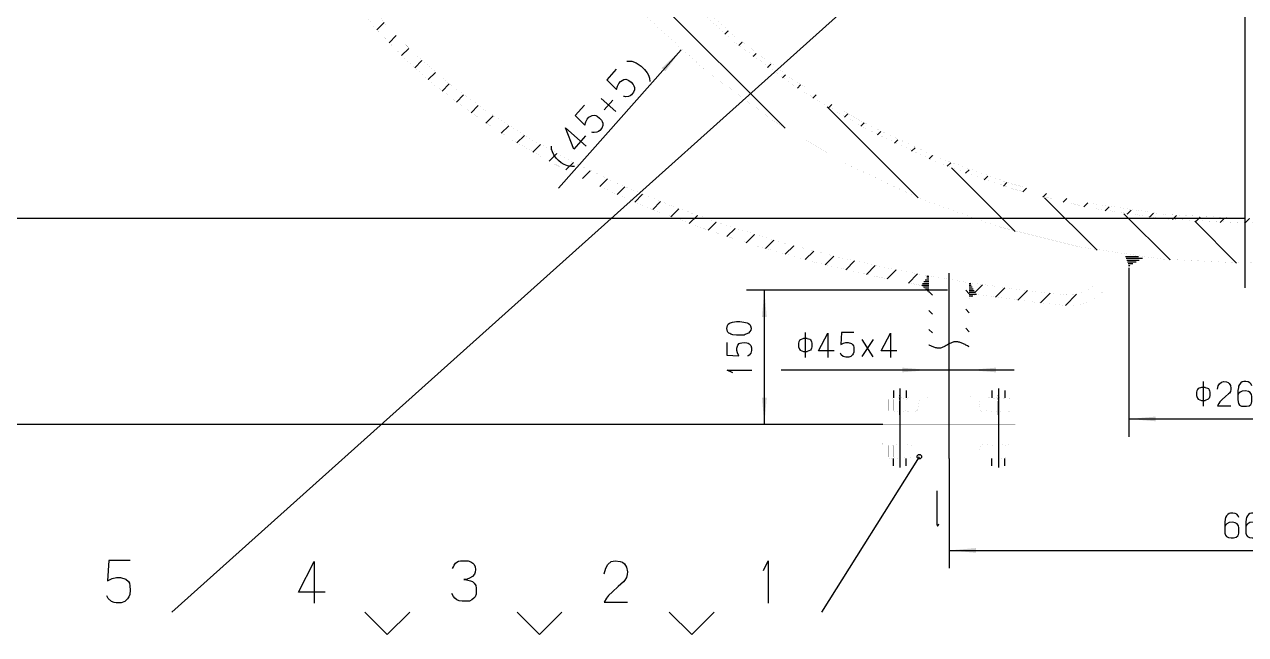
# Model space of a CAD drawing. Extents: x 0 to 8410, y 0 to 11890.
# Drawn here: x 1787 to 3151, y 3554 to 4236 of the extents above; entities that cross this region are included whole.
import ezdxf

# ---------------------------------------------------------------- set-up
doc = ezdxf.new("R2010")
doc.units = 0
doc.header["$MEASUREMENT"] = 0
doc.linetypes.add('中心线', pattern=[20.6, 15, -1.8, 2, -1.8])
for name, color, linetype in [('6', 7, 'Continuous'), ('7', 7, 'Continuous'), ('8', 7, 'Continuous'), ('9', 7, 'Continuous')]:
    doc.layers.add(name, color=color, linetype=linetype)

# ---------------------------------------------------------------- blocks, each defined once
blk = doc.blocks.new('BLKENT15')
at = {"layer": '6', "color": 1, "linetype": 'Continuous'}
blk.add_line((2520.23, 4207.91), (2383.28, 4053.14), dxfattribs=at)
at = {"layer": '6', "color": 2, "linetype": 'Continuous'}
for p, q in [((2459.38, 4194.91), (2464.99, 4194.97)), ((2464.99, 4194.97), (2469.71, 4193.31)), ((2469.71, 4193.31), (2473.17, 4190.94)), ((2473.17, 4190.94), (2475.35, 4189.3)), ((2475.35, 4189.3), (2479.18, 4185.9)), ((2447.66, 4186.01), (2437.12, 4174.11)), ((2437.12, 4174.11), (2447.95, 4163.41)), ((2452.41, 4172.31), (2456, 4174.44)), ((2456, 4174.44), (2458.45, 4174.79)), ((2458.45, 4174.79), (2460.01, 4174.38)), ((2460.01, 4174.38), (2461.73, 4173.42)), ((2479.18, 4185.9), (2482.1, 4182.2)), ((2482.1, 4182.2), (2483.64, 4179.59)), ((2483.64, 4179.59), (2484.6, 4176.09)), ((2484.6, 4176.09), (2484.97, 4172.4)), ((2447.95, 4163.41), (2448.92, 4167.16)), ((2448.92, 4167.16), (2450.4, 4170.04)), ((2450.4, 4170.04), (2452.41, 4172.31)), ((2461.73, 4173.42), (2464.26, 4171.46)), ((2464.26, 4171.46), (2466.45, 4169.1)), ((2466.45, 4169.1), (2467.35, 4167.47)), ((2467.86, 4162.97), (2466.97, 4160.27)), ((2467.35, 4167.47), (2467.93, 4165.7)), ((2467.93, 4165.7), (2467.86, 4162.97)), ((2430.74, 4153.37), (2447.15, 4138.84)), ((2434.29, 4140.73), (2443.79, 4151.46)), ((2456.94, 4155.46), (2455.8, 4155.62)), ((2458.12, 4155.1), (2456.94, 4155.46)), ((2461.35, 4155.61), (2458.12, 4155.1)), ((2463.19, 4156.49), (2461.35, 4155.61)), ((2464.47, 4157.45), (2463.19, 4156.49)), ((2466.97, 4160.27), (2464.47, 4157.45)), ((2412.31, 4146.07), (2401.78, 4134.17)), ((2401.78, 4134.17), (2412.61, 4123.47)), ((2417.07, 4132.37), (2420.66, 4134.5)), ((2420.66, 4134.5), (2423.1, 4134.85)), ((2423.1, 4134.85), (2424.67, 4134.44)), ((2424.67, 4134.44), (2426.38, 4133.48)), ((2426.38, 4133.48), (2428.92, 4131.52)), ((2400.13, 4096.81), (2390.87, 4120.64)), ((2390.87, 4120.64), (2414.12, 4100.07)), ((2412.61, 4123.47), (2413.58, 4127.22)), ((2413.58, 4127.22), (2415.06, 4130.1)), ((2415.06, 4130.1), (2417.07, 4132.37)), ((2428.92, 4131.52), (2431.11, 4129.16)), ((2431.62, 4120.33), (2429.13, 4117.51)), ((2431.11, 4129.16), (2432.01, 4127.52)), ((2432.52, 4123.03), (2431.62, 4120.33)), ((2432.01, 4127.52), (2432.58, 4125.76)), ((2432.58, 4125.76), (2432.52, 4123.03)), ((2413.23, 4111.61), (2400.13, 4096.81)), ((2421.6, 4115.51), (2420.46, 4115.68)), ((2422.78, 4115.16), (2421.6, 4115.51)), ((2426, 4115.66), (2422.78, 4115.16)), ((2427.85, 4116.54), (2426, 4115.66)), ((2429.13, 4117.51), (2427.85, 4116.54)), ((2375.42, 4096.89), (2375.26, 4100.1)), ((2376.28, 4093.76), (2375.42, 4096.89)), ((2377.94, 4090.33), (2376.28, 4093.76)), ((2380.36, 4086.79), (2377.94, 4090.33)), ((2383.15, 4083.9), (2380.36, 4086.79)), ((2386.24, 4081.59), (2383.15, 4083.9)), ((2389.6, 4079.6), (2386.24, 4081.59)), ((2393.32, 4078.25), (2389.6, 4079.6)), ((2397.91, 4077.4), (2393.32, 4078.25)), ((2400.79, 4077.51), (2397.91, 4077.4))]:
    blk.add_line(p, q, dxfattribs=at)
at = {"layer": '6', "color": 1, "linetype": 'Continuous'}
blk.add_solid([(2520.23, 4207.91), (2502.39, 4183.8), (2498.47, 4187.26)], dxfattribs=at)
blk = doc.blocks.new('BLKENT106')
at = {"layer": '6', "color": 1, "linetype": 'Continuous'}
for p, q in [((3020.12, 3964.18), (3020.12, 3775.21)), ((3279.53, 3962.25), (3279.53, 3775.21)), ((3020.12, 3795.21), (3279.53, 3795.21))]:
    blk.add_line(p, q, dxfattribs=at)
at = {"layer": '6', "color": 2, "linetype": 'Continuous'}
for p, q in [((3103.29, 3836.93), (3103.29, 3809.35)), ((3120.04, 3832.17), (3121.5, 3834.55)), ((3121.5, 3834.55), (3123.61, 3836.37)), ((3123.61, 3836.37), (3126.26, 3836.93)), ((3126.26, 3836.93), (3129.37, 3836.51)), ((3129.37, 3836.51), (3131.02, 3835.95)), ((3131.02, 3835.95), (3132.21, 3834.97)), ((3132.21, 3834.97), (3133.03, 3833.85)), ((3133.03, 3833.85), (3133.58, 3832.73)), ((3143.83, 3833.85), (3142.82, 3832.03)), ((3145.29, 3835.53), (3143.83, 3833.85)), ((3146.76, 3836.51), (3145.29, 3835.53)), ((3148.5, 3836.93), (3146.76, 3836.51)), ((3150.78, 3836.93), (3148.5, 3836.93)), ((3153.53, 3836.65), (3150.78, 3836.93)), ((3155.36, 3835.67), (3153.53, 3836.65)), ((3157.01, 3833.99), (3155.36, 3835.67)), ((3157.65, 3832.17), (3157.01, 3833.99)), ((3166.89, 3832.59), (3167.53, 3833.85)), ((3167.53, 3833.85), (3168.17, 3834.97)), ((3168.17, 3834.97), (3169.18, 3835.95)), ((3169.18, 3835.95), (3170.09, 3836.51)), ((3170.09, 3836.51), (3173.2, 3837.21)), ((3173.2, 3837.21), (3176.5, 3836.51)), ((3176.5, 3836.51), (3178.14, 3835.53)), ((3178.14, 3835.53), (3179.15, 3833.99)), ((3179.15, 3833.99), (3180.43, 3830.63)), ((3095.88, 3825.17), (3095.79, 3823.21)), ((3095.79, 3823.21), (3095.88, 3821.25)), ((3096.25, 3826.71), (3095.88, 3825.17)), ((3095.88, 3821.25), (3096.34, 3819.15)), ((3096.61, 3827.55), (3096.25, 3826.71)), ((3096.98, 3828.11), (3096.61, 3827.55)), ((3097.8, 3829.09), (3096.98, 3828.11)), ((3101.19, 3830.49), (3097.8, 3829.09)), ((3105.4, 3830.49), (3101.19, 3830.49)), ((3105.4, 3830.49), (3108.23, 3829.65)), ((3108.23, 3829.65), (3109.06, 3829.09)), ((3109.06, 3829.09), (3109.97, 3827.69)), ((3110.43, 3819.71), (3109.88, 3818.45)), ((3109.97, 3827.69), (3110.43, 3826.57)), ((3110.43, 3826.57), (3110.71, 3825.17)), ((3110.71, 3821.25), (3110.43, 3819.71)), ((3110.71, 3825.17), (3110.8, 3823.21)), ((3110.8, 3823.21), (3110.71, 3821.25)), ((3119.12, 3828.39), (3120.04, 3832.17)), ((3128.09, 3820.13), (3124.43, 3816.77)), ((3131.57, 3823.21), (3128.09, 3820.13)), ((3132.58, 3824.19), (3131.57, 3823.21)), ((3133.67, 3826.01), (3132.58, 3824.19)), ((3133.58, 3832.73), (3134.22, 3829.65)), ((3134.04, 3827.97), (3133.67, 3826.01)), ((3134.22, 3829.65), (3134.04, 3827.97)), ((3142.55, 3830.21), (3142, 3826.85)), ((3142, 3826.85), (3142, 3816.77)), ((3142.82, 3823.49), (3142.18, 3822.37)), ((3142.82, 3832.03), (3142.55, 3830.21)), ((3144.38, 3825.03), (3142.82, 3823.49)), ((3146.76, 3826.29), (3144.38, 3825.03)), ((3150.42, 3826.71), (3146.76, 3826.29)), ((3153.71, 3826.01), (3150.42, 3826.71)), ((3155.73, 3824.89), (3153.71, 3826.01)), ((3157.1, 3822.65), (3155.73, 3824.89)), ((3157.65, 3820.41), (3157.1, 3822.65)), ((3157.65, 3816.63), (3157.65, 3820.41)), ((3165.7, 3826.43), (3166.25, 3830.49)), ((3165.7, 3821.53), (3165.7, 3826.43)), ((3165.79, 3820.13), (3165.7, 3821.53)), ((3165.97, 3817.75), (3165.79, 3820.13)), ((3166.25, 3830.49), (3166.89, 3832.59)), ((3180.43, 3830.63), (3180.98, 3826.15)), ((3180.89, 3820.55), (3180.52, 3818.03)), ((3180.98, 3822.51), (3180.89, 3820.55)), ((3180.98, 3826.15), (3180.98, 3822.51)), ((3096.34, 3819.15), (3096.71, 3818.45)), ((3096.71, 3818.45), (3097.62, 3817.33)), ((3097.62, 3817.33), (3101.19, 3815.93)), ((3101.19, 3815.93), (3105.4, 3815.93)), ((3108.97, 3817.19), (3105.4, 3815.93)), ((3109.88, 3818.45), (3108.97, 3817.19)), ((3120.59, 3812.43), (3119.12, 3809.91)), ((3119.12, 3809.91), (3134.22, 3809.91)), ((3121.96, 3814.25), (3120.59, 3812.43)), ((3124.43, 3816.77), (3121.96, 3814.25)), ((3142, 3816.77), (3142.18, 3814.39)), ((3142.18, 3814.39), (3142.73, 3812.43)), ((3142.73, 3812.43), (3143.92, 3810.75)), ((3143.92, 3810.75), (3146.12, 3809.63)), ((3146.12, 3809.63), (3149.23, 3809.35)), ((3149.23, 3809.35), (3151.7, 3809.35)), ((3151.7, 3809.35), (3154.63, 3809.91)), ((3154.63, 3809.91), (3156.37, 3811.45)), ((3156.37, 3811.45), (3157.19, 3812.99)), ((3157.19, 3812.99), (3157.65, 3814.67)), ((3157.65, 3814.67), (3157.65, 3816.63)), ((3166.43, 3816.49), (3165.97, 3817.75)), ((3167.53, 3814.11), (3166.43, 3816.49)), ((3168.26, 3812.99), (3167.53, 3814.11)), ((3170.09, 3811.31), (3168.26, 3812.99)), ((3171.46, 3810.47), (3170.09, 3811.31)), ((3173.29, 3810.05), (3171.46, 3810.47)), ((3176.13, 3810.61), (3173.66, 3810.05)), ((3177.69, 3811.45), (3176.13, 3810.61)), ((3178.78, 3812.99), (3177.69, 3811.45)), ((3179.52, 3814.39), (3178.78, 3812.99)), ((3180.07, 3816.21), (3179.52, 3814.39)), ((3180.52, 3818.03), (3180.07, 3816.21))]:
    blk.add_line(p, q, dxfattribs=at)
at = {"layer": '6', "color": 1, "linetype": 'Continuous'}
for points in [[(3020.12, 3795.21), (3050.01, 3797.83), (3050.01, 3792.6)], [(3279.53, 3795.21), (3249.64, 3792.6), (3249.64, 3797.83)]]:
    blk.add_solid(points, dxfattribs=at)
blk = doc.blocks.new('BLKENT107')
at = {"layer": '6', "color": 1, "linetype": 'Continuous'}
for p, q in [((2819.43, 3751.09), (2819.43, 3628.28)), ((3480.16, 3751.09), (3480.16, 3628.28)), ((2819.43, 3648.28), (3480.16, 3648.28))]:
    blk.add_line(p, q, dxfattribs=at)
at = {"layer": '6', "color": 2, "linetype": 'Continuous'}
for p, q in [((3127.94, 3683.28), (3127.39, 3679.92)), ((3128.22, 3685.1), (3127.94, 3683.28)), ((3129.22, 3686.92), (3128.22, 3685.1)), ((3130.69, 3688.6), (3129.22, 3686.92)), ((3132.15, 3689.58), (3130.69, 3688.6)), ((3133.89, 3690), (3132.15, 3689.58)), ((3136.18, 3690), (3133.89, 3690)), ((3138.92, 3689.72), (3136.18, 3690)), ((3140.75, 3688.74), (3138.92, 3689.72)), ((3142.4, 3687.06), (3140.75, 3688.74)), ((3143.04, 3685.24), (3142.4, 3687.06)), ((3151.27, 3683.28), (3150.73, 3679.92)), ((3151.55, 3685.1), (3151.27, 3683.28)), ((3152.56, 3686.92), (3151.55, 3685.1)), ((3154.02, 3688.6), (3152.56, 3686.92)), ((3155.48, 3689.58), (3154.02, 3688.6)), ((3157.22, 3690), (3155.48, 3689.58)), ((3159.51, 3690), (3157.22, 3690)), ((3162.25, 3689.72), (3159.51, 3690)), ((3164.08, 3688.74), (3162.25, 3689.72)), ((3165.73, 3687.06), (3164.08, 3688.74)), ((3166.37, 3685.24), (3165.73, 3687.06)), ((3174.42, 3679.5), (3174.97, 3683.56)), ((3174.97, 3683.56), (3175.61, 3685.66)), ((3175.61, 3685.66), (3176.25, 3686.92)), ((3176.25, 3686.92), (3176.9, 3688.04)), ((3176.9, 3688.04), (3177.9, 3689.02)), ((3177.9, 3689.02), (3178.82, 3689.58)), ((3178.82, 3689.58), (3181.93, 3690.28)), ((3181.93, 3690.28), (3185.22, 3689.58)), ((3185.22, 3689.58), (3186.87, 3688.6)), ((3186.87, 3688.6), (3187.88, 3687.06)), ((3187.88, 3687.06), (3189.16, 3683.7)), ((3189.16, 3683.7), (3189.71, 3679.22)), ((3127.39, 3679.92), (3127.39, 3669.84)), ((3127.39, 3669.84), (3127.57, 3667.46)), ((3128.22, 3676.56), (3127.57, 3675.44)), ((3129.77, 3678.1), (3128.22, 3676.56)), ((3132.15, 3679.36), (3129.77, 3678.1)), ((3135.81, 3679.78), (3132.15, 3679.36)), ((3139.1, 3679.08), (3135.81, 3679.78)), ((3141.12, 3677.96), (3139.1, 3679.08)), ((3142.49, 3675.72), (3141.12, 3677.96)), ((3143.04, 3673.48), (3142.49, 3675.72)), ((3143.04, 3669.7), (3143.04, 3673.48)), ((3143.04, 3667.74), (3143.04, 3669.7)), ((3150.73, 3679.92), (3150.73, 3669.84)), ((3150.73, 3669.84), (3150.91, 3667.46)), ((3151.55, 3676.56), (3150.91, 3675.44)), ((3153.1, 3678.1), (3151.55, 3676.56)), ((3155.48, 3679.36), (3153.1, 3678.1)), ((3159.14, 3679.78), (3155.48, 3679.36)), ((3162.44, 3679.08), (3159.14, 3679.78)), ((3164.45, 3677.96), (3162.44, 3679.08)), ((3165.82, 3675.72), (3164.45, 3677.96)), ((3166.37, 3673.48), (3165.82, 3675.72)), ((3166.37, 3669.7), (3166.37, 3673.48)), ((3166.37, 3667.74), (3166.37, 3669.7)), ((3174.42, 3674.6), (3174.42, 3679.5)), ((3174.52, 3673.2), (3174.42, 3674.6)), ((3174.7, 3670.82), (3174.52, 3673.2)), ((3175.16, 3669.56), (3174.7, 3670.82)), ((3176.25, 3667.18), (3175.16, 3669.56)), ((3189.25, 3671.1), (3188.79, 3669.28)), ((3189.61, 3673.62), (3189.25, 3671.1)), ((3189.71, 3675.58), (3189.61, 3673.62)), ((3189.71, 3679.22), (3189.71, 3675.58)), ((3127.57, 3667.46), (3128.12, 3665.5)), ((3128.12, 3665.5), (3129.31, 3663.82)), ((3129.31, 3663.82), (3131.51, 3662.7)), ((3131.51, 3662.7), (3134.62, 3662.42)), ((3134.62, 3662.42), (3137.09, 3662.42)), ((3137.09, 3662.42), (3140.02, 3662.98)), ((3140.02, 3662.98), (3141.76, 3664.52)), ((3141.76, 3664.52), (3142.58, 3666.06)), ((3142.58, 3666.06), (3143.04, 3667.74)), ((3150.91, 3667.46), (3151.46, 3665.5)), ((3151.46, 3665.5), (3152.65, 3663.82)), ((3152.65, 3663.82), (3154.84, 3662.7)), ((3154.84, 3662.7), (3157.95, 3662.42)), ((3157.95, 3662.42), (3160.42, 3662.42)), ((3160.42, 3662.42), (3163.35, 3662.98)), ((3163.35, 3662.98), (3165.09, 3664.52)), ((3165.09, 3664.52), (3165.91, 3666.06)), ((3165.91, 3666.06), (3166.37, 3667.74)), ((3176.99, 3666.06), (3176.25, 3667.18)), ((3178.82, 3664.38), (3176.99, 3666.06)), ((3180.19, 3663.54), (3178.82, 3664.38)), ((3182.02, 3663.12), (3180.19, 3663.54)), ((3184.86, 3663.68), (3182.39, 3663.12)), ((3186.41, 3664.52), (3184.86, 3663.68)), ((3187.51, 3666.06), (3186.41, 3664.52)), ((3188.24, 3667.46), (3187.51, 3666.06)), ((3188.79, 3669.28), (3188.24, 3667.46))]:
    blk.add_line(p, q, dxfattribs=at)
at = {"layer": '6', "color": 1, "linetype": 'Continuous'}
for points in [[(2819.43, 3648.28), (2849.32, 3650.89), (2849.32, 3645.66)], [(3480.16, 3648.28), (3450.28, 3645.66), (3450.28, 3650.89)]]:
    blk.add_solid(points, dxfattribs=at)
blk = doc.blocks.new('BLKENT109')
at = {"layer": '6', "color": 2, "linetype": 'Continuous'}
for p, q in [((2658.74, 3891.64), (2658.74, 3864.06)), ((2673.65, 3871.2), (2683.9, 3891.08)), ((2683.9, 3891.08), (2683.9, 3863.92)), ((2699.09, 3891.78), (2698.36, 3878.48)), ((2713, 3891.78), (2699.09, 3891.78)), ((2743.65, 3871.2), (2753.9, 3891.08)), ((2753.9, 3891.08), (2753.9, 3863.92)), ((2651.33, 3879.88), (2651.23, 3877.92)), ((2651.23, 3877.92), (2651.33, 3875.96)), ((2651.69, 3881.42), (2651.33, 3879.88)), ((2651.33, 3875.96), (2651.78, 3873.86)), ((2652.06, 3882.26), (2651.69, 3881.42)), ((2652.42, 3882.82), (2652.06, 3882.26)), ((2653.25, 3883.8), (2652.42, 3882.82)), ((2656.63, 3885.2), (2653.25, 3883.8)), ((2660.84, 3885.2), (2656.63, 3885.2)), ((2660.84, 3885.2), (2663.68, 3884.36)), ((2663.68, 3884.36), (2664.5, 3883.8)), ((2664.5, 3883.8), (2665.42, 3882.4)), ((2665.87, 3874.42), (2665.33, 3873.16)), ((2665.42, 3882.4), (2665.87, 3881.28)), ((2665.87, 3881.28), (2666.15, 3879.88)), ((2666.15, 3875.96), (2665.87, 3874.42)), ((2666.15, 3879.88), (2666.24, 3877.92)), ((2666.24, 3877.92), (2666.15, 3875.96)), ((2698.36, 3878.48), (2701.38, 3880.02)), ((2701.38, 3880.02), (2704.12, 3880.72)), ((2704.12, 3880.72), (2706.78, 3880.72)), ((2706.78, 3880.72), (2710.25, 3879.6)), ((2710.25, 3879.6), (2711.9, 3878.2)), ((2711.9, 3878.2), (2712.54, 3876.94)), ((2712.54, 3876.94), (2712.91, 3875.26)), ((2712.91, 3875.26), (2713.09, 3872.46)), ((2734.59, 3864.62), (2722.24, 3884.08)), ((2722.24, 3865.04), (2734.87, 3883.94)), ((2651.78, 3873.86), (2652.15, 3873.16)), ((2652.15, 3873.16), (2653.06, 3872.04)), ((2653.06, 3872.04), (2656.63, 3870.64)), ((2656.63, 3870.64), (2660.84, 3870.64)), ((2664.41, 3871.9), (2660.84, 3870.64)), ((2665.33, 3873.16), (2664.41, 3871.9)), ((2690.95, 3871.2), (2673.65, 3871.2)), ((2698.36, 3867.98), (2697.81, 3868.82)), ((2698.82, 3867), (2698.36, 3867.98)), ((2701.01, 3865.18), (2698.82, 3867)), ((2702.66, 3864.48), (2701.01, 3865.18)), ((2704.03, 3864.2), (2702.66, 3864.48)), ((2707.33, 3864.2), (2704.03, 3864.2)), ((2709.61, 3865.18), (2707.33, 3864.2)), ((2711.44, 3866.72), (2709.61, 3865.18)), ((2712.27, 3868.12), (2711.44, 3866.72)), ((2712.82, 3869.66), (2712.27, 3868.12)), ((2713.09, 3872.46), (2712.82, 3869.66)), ((2760.95, 3871.2), (2743.65, 3871.2))]:
    blk.add_line(p, q, dxfattribs=at)
at = {"layer": '6', "color": 1, "linetype": 'Continuous'}
blk.add_line((2631.93, 3849.92), (2891.93, 3849.92), dxfattribs=at)
for points in [[(2796.93, 3849.92), (2767.05, 3847.31), (2767.05, 3852.54)], [(2841.93, 3849.92), (2871.82, 3852.54), (2871.82, 3847.31)]]:
    blk.add_solid(points, dxfattribs=at)
blk = doc.blocks.new('BLKENT111')
at = {"layer": '6', "color": 1, "linetype": 'Continuous'}
for p, q in [((2817.68, 3939.13), (2593.05, 3939.13)), ((2613.05, 3788.99), (2613.05, 3939.13)), ((2745.43, 3788.99), (2593.05, 3788.99))]:
    blk.add_line(p, q, dxfattribs=at)
at = {"layer": '6', "color": 2, "linetype": 'Continuous'}
for p, q in [((2572.73, 3901.13), (2574.27, 3902.14)), ((2574.27, 3902.14), (2577.63, 3903.42)), ((2577.63, 3903.42), (2582.11, 3903.97)), ((2582.11, 3903.97), (2585.75, 3903.97)), ((2585.75, 3903.97), (2587.71, 3903.88)), ((2587.71, 3903.88), (2590.23, 3903.51)), ((2590.23, 3903.51), (2592.05, 3903.05)), ((2592.05, 3903.05), (2593.87, 3902.5)), ((2593.87, 3902.5), (2595.27, 3901.77)), ((2595.27, 3901.77), (2596.81, 3900.67)), ((2571.05, 3896.19), (2571.75, 3899.48)), ((2571.75, 3893.08), (2571.05, 3896.19)), ((2571.75, 3899.48), (2572.73, 3901.13)), ((2572.31, 3892.16), (2571.75, 3893.08)), ((2573.29, 3891.16), (2572.31, 3892.16)), ((2574.41, 3890.52), (2573.29, 3891.16)), ((2575.67, 3889.88), (2574.41, 3890.52)), ((2577.77, 3889.24), (2575.67, 3889.88)), ((2581.83, 3888.69), (2577.77, 3889.24)), ((2586.73, 3888.69), (2581.83, 3888.69)), ((2588.13, 3888.78), (2586.73, 3888.69)), ((2590.51, 3888.96), (2588.13, 3888.78)), ((2591.77, 3889.42), (2590.51, 3888.96)), ((2594.15, 3890.52), (2591.77, 3889.42)), ((2595.27, 3891.25), (2594.15, 3890.52)), ((2596.95, 3893.08), (2595.27, 3891.25)), ((2596.81, 3900.67), (2597.65, 3899.12)), ((2597.79, 3894.45), (2596.95, 3893.08)), ((2597.65, 3899.12), (2598.21, 3896.65)), ((2598.21, 3896.28), (2597.79, 3894.45)), ((2571.19, 3880.54), (2571.19, 3866.63)), ((2582.25, 3874.32), (2583.37, 3877.8)), ((2582.25, 3871.67), (2582.25, 3874.32)), ((2583.37, 3877.8), (2584.77, 3879.44)), ((2584.77, 3879.44), (2586.03, 3880.08)), ((2586.03, 3880.08), (2587.71, 3880.45)), ((2587.71, 3880.45), (2590.51, 3880.63)), ((2590.51, 3880.63), (2593.31, 3880.36)), ((2593.31, 3880.36), (2594.85, 3879.81)), ((2594.85, 3879.81), (2596.25, 3878.99)), ((2596.25, 3878.99), (2597.79, 3877.16)), ((2597.79, 3877.16), (2598.77, 3874.87)), ((2598.77, 3874.87), (2598.77, 3871.58)), ((2571.19, 3866.63), (2584.49, 3865.9)), ((2582.95, 3868.92), (2582.25, 3871.67)), ((2584.49, 3865.9), (2582.95, 3868.92)), ((2594.99, 3865.9), (2594.15, 3865.35)), ((2595.97, 3866.36), (2594.99, 3865.9)), ((2597.79, 3868.56), (2595.97, 3866.36)), ((2598.49, 3870.2), (2597.79, 3868.56)), ((2598.77, 3871.58), (2598.49, 3870.2)), ((2577.77, 3846.69), (2571.47, 3849.8)), ((2571.47, 3849.8), (2598.91, 3849.8))]:
    blk.add_line(p, q, dxfattribs=at)
at = {"layer": '6', "color": 1, "linetype": 'Continuous'}
for points in [[(2613.05, 3939.13), (2615.67, 3909.24), (2610.44, 3909.24)], [(2613.05, 3788.99), (2610.44, 3818.88), (2615.67, 3818.88)]]:
    blk.add_solid(points, dxfattribs=at)
blk = doc.blocks.new('BLKENT294')
at = {"layer": '6', "color": 1, "linetype": 'Continuous'}
blk.add_line((2745.43, 3788.99), (1267.69, 3788.99), dxfattribs=at)
blk = doc.blocks.new('BLKENT302')
at = {"layer": '6', "color": 1, "linetype": 'Continuous'}
blk.add_line((2897.52, 4019.35), (1430.94, 4019.35), dxfattribs=at)
blk = doc.blocks.new('BLKENT336')
at = {"layer": '7', "color": 1, "linetype": 'Continuous'}
for p, q in [((2636.35, 4120.06), (2350.5, 4405.9)), ((2784.89, 4042.23), (2683.23, 4143.89)), ((2893.16, 4004.67), (2822.04, 4075.79)), ((2984.74, 3983.8), (2926.11, 4042.43)), ((3066.22, 3973.04), (3014.77, 4024.48)), ((3140.57, 3969.4), (3093.88, 4016.08))]:
    blk.add_line(p, q, dxfattribs=at)
blk = doc.blocks.new('BLKENT390')
at = {"layer": '7', "color": 1, "linetype": 'Continuous'}
for p, q in [((3016.6, 3976.83), (3030.84, 3976.83)), ((3017.26, 3974.83), (3035.37, 3974.83)), ((3017.92, 3972.83), (3031.84, 3972.83)), ((3018.58, 3970.83), (3028.31, 3970.83)), ((3019.25, 3968.83), (3024.78, 3968.83)), ((3019.91, 3966.83), (3021.25, 3966.83))]:
    blk.add_line(p, q, dxfattribs=at)
blk = doc.blocks.new('BLKENT405')
at = {"layer": '7', "color": 1, "linetype": 'Continuous'}
for p, q in [((2568.99, 4225.31), (2572.54, 4228.86)), ((2584.55, 4212.58), (2588.11, 4216.14)), ((2600.43, 4200.18), (2603.99, 4203.74)), ((2616.62, 4188.09), (2620.2, 4191.67)), ((2633.14, 4176.32), (2636.73, 4179.92)), ((2649.99, 4164.89), (2653.6, 4168.49)), ((2667.17, 4153.78), (2670.8, 4157.41)), ((2684.69, 4143.02), (2688.33, 4146.66)), ((2702.55, 4132.59), (2706.21, 4136.26)), ((2720.76, 4122.52), (2724.45, 4126.21)), ((2739.32, 4112.8), (2743.04, 4116.51)), ((2758.25, 4103.44), (2762, 4107.19)), ((2777.55, 4094.45), (2781.33, 4098.24)), ((2797.23, 4085.85), (2801.05, 4089.67)), ((2817.3, 4077.64), (2821.16, 4081.5)), ((2837.78, 4069.84), (2841.68, 4073.74)), ((2858.68, 4062.45), (2862.63, 4066.4)), ((2880.01, 4055.5), (2884.01, 4059.49)), ((2901.79, 4049), (2905.84, 4053.05)), ((2924.04, 4042.96), (2928.15, 4047.07)), ((2946.78, 4037.42), (2950.96, 4041.59)), ((2970.04, 4032.38), (2974.28, 4036.63)), ((2993.83, 4027.89), (2998.15, 4032.22)), ((3018.19, 4023.97), (3022.6, 4028.38)), ((3043.16, 4020.66), (3047.67, 4025.16)), ((3068.77, 4017.99), (3073.39, 4022.6)), ((3095.08, 4016.01), (3099.81, 4020.74)), ((3122.13, 4014.77), (3127, 4019.64)), ((3149.99, 4014.35), (3155.01, 4019.37))]:
    blk.add_line(p, q, dxfattribs=at)
blk = doc.blocks.new('BLKENT430')
at = {"layer": '7', "color": 1, "linetype": 'Continuous'}
for p, q in [((2843.77, 3946.36), (2841.93, 3946.36)), ((2844.17, 3944.36), (2841.93, 3944.36)), ((2845.31, 3942.36), (2841.93, 3942.36)), ((2846.45, 3940.36), (2841.93, 3940.36)), ((2847.58, 3938.36), (2841.93, 3938.36)), ((2848.72, 3936.36), (2841.93, 3936.36)), ((2849.86, 3934.36), (2841.93, 3934.36)), ((2845.99, 3932.36), (2841.93, 3932.36))]:
    blk.add_line(p, q, dxfattribs=at)
blk = doc.blocks.new('BLKENT431')
at = {"layer": '7', "color": 1, "linetype": 'Continuous'}
for p, q in [((2796.93, 3944.36), (2788.96, 3944.36)), ((2796.93, 3946.35), (2789.75, 3946.35)), ((2796.93, 3942.36), (2790.96, 3942.36)), ((2796.93, 3948.36), (2791.28, 3948.36)), ((2796.93, 3950.36), (2792.81, 3950.36)), ((2796.93, 3954.35), (2794.71, 3954.35)), ((2796.93, 3952.36), (2794.71, 3952.36)), ((2796.93, 3940.36), (2792.96, 3940.36)), ((2796.93, 3938.36), (2794.96, 3938.36))]:
    blk.add_line(p, q, dxfattribs=at)
blk = doc.blocks.new('BLKENT432')
at = {"layer": '7', "color": 1, "linetype": 'Continuous'}
for p, q in [((2089.17, 4422.04), (2100.3, 4433.16)), ((2092.79, 4397.37), (2103.11, 4407.69)), ((2098.17, 4374.47), (2107.91, 4384.21)), ((2105.02, 4353.03), (2114.32, 4362.34)), ((2113.1, 4332.83), (2122.07, 4341.8)), ((2122.25, 4313.69), (2130.96, 4322.4)), ((2132.33, 4295.49), (2140.84, 4304)), ((2143.24, 4278.12), (2151.6, 4286.48)), ((2154.9, 4261.49), (2163.15, 4269.75)), ((2167.25, 4245.56), (2175.42, 4253.72)), ((2180.22, 4230.24), (2188.33, 4238.35)), ((2193.77, 4215.51), (2201.84, 4223.58)), ((2207.87, 4201.32), (2215.92, 4209.37)), ((2222.46, 4187.63), (2230.51, 4195.68)), ((2237.54, 4174.42), (2245.59, 4182.47)), ((2253.06, 4161.66), (2261.12, 4169.73)), ((2269.01, 4149.33), (2277.1, 4157.42)), ((2285.37, 4137.4), (2293.49, 4145.53)), ((2302.11, 4125.86), (2310.28, 4134.03)), ((2319.24, 4114.7), (2327.45, 4122.92)), ((2336.72, 4103.9), (2344.99, 4112.17)), ((2354.55, 4093.44), (2362.87, 4101.77)), ((2372.72, 4083.33), (2381.1, 4091.72)), ((2391.21, 4073.54), (2399.67, 4082)), ((2410.02, 4064.07), (2418.55, 4072.6)), ((2429.15, 4054.91), (2437.75, 4063.51)), ((2448.58, 4046.05), (2457.26, 4054.73)), ((2468.31, 4037.5), (2477.07, 4046.26)), ((2488.33, 4029.24), (2497.17, 4038.08)), ((2508.64, 4021.26), (2517.57, 4030.19)), ((2529.23, 4013.57), (2538.25, 4022.59)), ((2550.11, 4006.16), (2559.21, 4015.27)), ((2571.26, 3999.03), (2580.46, 4008.23)), ((2592.69, 3992.17), (2601.98, 4001.47)), ((2614.39, 3985.59), (2623.78, 3994.98)), ((2636.36, 3979.28), (2645.85, 3988.77)), ((2658.61, 3973.24), (2668.2, 3982.83)), ((2681.12, 3967.47), (2690.82, 3977.17)), ((2703.91, 3961.98), (2713.71, 3971.77)), ((2726.97, 3956.75), (2736.87, 3966.65)), ((2750.3, 3951.8), (2760.31, 3961.81)), ((2773.9, 3947.11), (2784.02, 3957.24)), ((2848.63, 3936.98), (2856.84, 3945.2)), ((2871.1, 3931.17), (2881.68, 3941.76)), ((2896.11, 3927.9), (2906.81, 3938.6)), ((2921.41, 3924.92), (2932.24, 3935.74))]:
    blk.add_line(p, q, dxfattribs=at)
blk = doc.blocks.new('BLKENT433')
at = {"layer": '7', "color": 1, "linetype": 'Continuous'}
for p, q in [((2800.93, 3933.7), (2796.93, 3937.7)), ((2841.93, 3935.13), (2837.93, 3939.13)), ((2800.93, 3912.49), (2796.93, 3916.49)), ((2841.93, 3913.91), (2837.93, 3917.91)), ((2800.93, 3891.27), (2796.93, 3895.27)), ((2841.93, 3892.7), (2837.93, 3896.7))]:
    blk.add_line(p, q, dxfattribs=at)
blk = doc.blocks.new('BLKENT700')
at = {"layer": '8', "color": 1, "linetype": 'Continuous'}
blk.add_line((2786.15, 3752.99), (2676.9, 3579.21), dxfattribs=at)
at = {"layer": '8', "color": 2, "linetype": 'Continuous'}
for p, q in [((2612.11, 3625.69), (2617.45, 3636.49)), ((2617.45, 3636.49), (2617.45, 3589.45))]:
    blk.add_line(p, q, dxfattribs=at)
at = {"layer": '8', "color": 1, "linetype": 'Continuous', "const_width": 0.03}
blk.add_lwpolyline([(2676.9, 3579.21), (2556.9, 3579.21)], dxfattribs=at)
at = {"layer": '8', "color": 1, "linetype": 'Continuous'}
blk.add_circle((2786.15, 3752.99), 2.5, dxfattribs=at)
blk = doc.blocks.new('BLKENT701')
at = {"layer": '8', "color": 2, "linetype": 'Continuous'}
for p, q in [((2434.27, 3622.09), (2435.84, 3628.57)), ((2435.84, 3628.57), (2438.35, 3632.65)), ((2438.35, 3632.65), (2441.96, 3635.77)), ((2441.96, 3635.77), (2446.5, 3636.73)), ((2446.5, 3636.73), (2451.84, 3636.01)), ((2451.84, 3636.01), (2454.66, 3635.05)), ((2454.66, 3635.05), (2456.7, 3633.37)), ((2456.7, 3633.37), (2458.11, 3631.45)), ((2458.11, 3631.45), (2459.05, 3629.53)), ((2459.05, 3629.53), (2460.15, 3624.25)), ((2457.33, 3614.89), (2455.6, 3613.21)), ((2459.21, 3618.01), (2457.33, 3614.89)), ((2459.84, 3621.37), (2459.21, 3618.01)), ((2460.15, 3624.25), (2459.84, 3621.37)), ((2443.37, 3602.17), (2439.13, 3597.85)), ((2449.64, 3607.93), (2443.37, 3602.17)), ((2455.6, 3613.21), (2449.64, 3607.93)), ((2436.78, 3594.73), (2434.27, 3590.41)), ((2434.27, 3590.41), (2460.15, 3590.41)), ((2439.13, 3597.85), (2436.78, 3594.73))]:
    blk.add_line(p, q, dxfattribs=at)
at = {"layer": '8', "color": 1, "linetype": 'Continuous'}
for p, q in [((2531.9, 3554.21), (2506.9, 3579.21)), ((2556.9, 3579.21), (2531.9, 3554.21))]:
    blk.add_line(p, q, dxfattribs=at)
at = {"layer": '8', "color": 1, "linetype": 'Continuous', "const_width": 0.03}
blk.add_lwpolyline([(2506.9, 3579.21), (2386.9, 3579.21)], dxfattribs=at)
blk = doc.blocks.new('BLKENT702')
at = {"layer": '8', "color": 2, "linetype": 'Continuous'}
for p, q in [((2264.74, 3628.09), (2265.68, 3630.01)), ((2265.68, 3630.01), (2266.62, 3631.93)), ((2266.62, 3631.93), (2268.19, 3633.85)), ((2268.19, 3633.85), (2269.6, 3635.29)), ((2269.6, 3635.29), (2271.49, 3636.25)), ((2271.49, 3636.25), (2273.68, 3636.73)), ((2273.68, 3636.73), (2279.01, 3636.73)), ((2279.01, 3636.73), (2282.31, 3636.49)), ((2282.31, 3636.49), (2285.13, 3635.53)), ((2285.13, 3635.53), (2287.33, 3634.09)), ((2287.33, 3634.09), (2288.9, 3632.41)), ((2288.9, 3632.41), (2289.99, 3630.01)), ((2289.99, 3630.01), (2290.47, 3627.13)), ((2280.9, 3616.33), (2277.45, 3615.61)), ((2277.45, 3615.61), (2280.27, 3615.37)), ((2280.27, 3615.37), (2284.82, 3614.41)), ((2283.72, 3617.29), (2280.9, 3616.33)), ((2286.86, 3619.21), (2283.72, 3617.29)), ((2289.37, 3621.85), (2286.86, 3619.21)), ((2289.99, 3624.01), (2289.37, 3621.85)), ((2290.47, 3627.13), (2289.99, 3624.01)), ((2284.82, 3614.41), (2287.01, 3613.69)), ((2287.01, 3613.69), (2289.05, 3611.77)), ((2289.05, 3611.77), (2290.78, 3608.89)), ((2290.78, 3608.89), (2291.25, 3606.25)), ((2291.25, 3601.69), (2291.09, 3599.53)), ((2291.25, 3606.25), (2291.25, 3601.69)), ((2265.68, 3596.65), (2264.11, 3600.25)), ((2267.25, 3594.73), (2265.68, 3596.65)), ((2269.6, 3593.05), (2267.25, 3594.73)), ((2271.96, 3591.85), (2269.6, 3593.05)), ((2275.56, 3591.61), (2271.96, 3591.85)), ((2283.72, 3591.61), (2275.56, 3591.61)), ((2286.39, 3593.05), (2283.72, 3591.61)), ((2288.58, 3594.73), (2286.39, 3593.05)), ((2289.99, 3596.41), (2288.58, 3594.73)), ((2291.09, 3599.53), (2289.99, 3596.41))]:
    blk.add_line(p, q, dxfattribs=at)
at = {"layer": '8', "color": 1, "linetype": 'Continuous'}
for p, q in [((2361.9, 3554.21), (2336.9, 3579.21)), ((2386.9, 3579.21), (2361.9, 3554.21))]:
    blk.add_line(p, q, dxfattribs=at)
at = {"layer": '8', "color": 1, "linetype": 'Continuous', "const_width": 0.03}
blk.add_lwpolyline([(2336.9, 3579.21), (2216.9, 3579.21)], dxfattribs=at)
blk = doc.blocks.new('BLKENT703')
at = {"layer": '8', "color": 2, "linetype": 'Continuous'}
for p, q in [((2092.7, 3601.69), (2110.27, 3635.77)), ((2110.27, 3635.77), (2110.27, 3589.21)), ((2122.35, 3601.69), (2092.7, 3601.69))]:
    blk.add_line(p, q, dxfattribs=at)
at = {"layer": '8', "color": 1, "linetype": 'Continuous'}
for p, q in [((2191.9, 3554.21), (2166.9, 3579.21)), ((2216.9, 3579.21), (2191.9, 3554.21))]:
    blk.add_line(p, q, dxfattribs=at)
at = {"layer": '8', "color": 1, "linetype": 'Continuous', "const_width": 0.03}
blk.add_lwpolyline([(2166.9, 3579.21), (2046.9, 3579.21)], dxfattribs=at)
blk = doc.blocks.new('BLKENT704')
at = {"layer": '8', "color": 1, "linetype": 'Continuous'}
blk.add_line((2921.67, 4449.35), (1951.24, 3579.21), dxfattribs=at)
at = {"layer": '8', "color": 2, "linetype": 'Continuous'}
for p, q in [((1880.65, 3636.97), (1879.4, 3614.17)), ((1904.5, 3636.97), (1880.65, 3636.97)), ((1879.4, 3614.17), (1884.58, 3616.81)), ((1884.58, 3616.81), (1889.28, 3618.01)), ((1889.28, 3618.01), (1893.83, 3618.01)), ((1893.83, 3618.01), (1899.79, 3616.09)), ((1899.79, 3616.09), (1902.61, 3613.69)), ((1902.61, 3613.69), (1903.71, 3611.53)), ((1903.71, 3611.53), (1904.34, 3608.65)), ((1904.65, 3603.85), (1904.18, 3599.05)), ((1904.34, 3608.65), (1904.65, 3603.85)), ((1879.4, 3596.17), (1878.46, 3597.61)), ((1880.18, 3594.49), (1879.4, 3596.17)), ((1883.95, 3591.37), (1880.18, 3594.49)), ((1886.77, 3590.17), (1883.95, 3591.37)), ((1889.12, 3589.69), (1886.77, 3590.17)), ((1894.77, 3589.69), (1889.12, 3589.69)), ((1898.69, 3591.37), (1894.77, 3589.69)), ((1901.83, 3594.01), (1898.69, 3591.37)), ((1903.24, 3596.41), (1901.83, 3594.01)), ((1904.18, 3599.05), (1903.24, 3596.41))]:
    blk.add_line(p, q, dxfattribs=at)
at = {"layer": '8', "color": 1, "linetype": 'Continuous', "const_width": 0.03}
blk.add_lwpolyline([(1951.24, 3579.21), (1831.24, 3579.21)], dxfattribs=at)
at = {"layer": '8', "color": 1, "linetype": 'Continuous'}
blk.add_circle((2921.67, 4449.35), 2.5, dxfattribs=at)
blk = doc.blocks.new('BLKENT776')
at = {"layer": '9', "color": 5, "linetype": '中心线'}
blk.add_line((2764.43, 3799.99), (2764.43, 3821.89), dxfattribs=at)
at = {"layer": '9', "color": 7, "linetype": 'Continuous', "const_width": 0.03}
for points in [[(2756.93, 3817.28, 0.577407), (2751.35, 3817.28, -0.1)], [(2771.93, 3817.28, 0.214962), (2756.93, 3817.28, -0.1)], [(2777.52, 3817.28, 0.577392), (2771.93, 3817.28, -0.1)], [(2751.35, 3804.61, 0.577407), (2756.93, 3804.61, -0.1)], [(2756.93, 3804.61, 0.214963), (2771.93, 3804.61, -0.1)], [(2771.93, 3804.61, 0.577392), (2777.52, 3804.61, -0.1)]]:
    blk.add_lwpolyline(points, format="xyb", dxfattribs=at)
for points in [[(2751.35, 3804.61), (2751.35, 3817.28)], [(2754.14, 3818.89), (2774.73, 3818.89)], [(2756.93, 3804.61), (2756.93, 3817.28)], [(2771.93, 3817.28), (2771.93, 3804.61)], [(2777.52, 3804.61), (2777.52, 3817.28)], [(2754.14, 3802.99), (2774.73, 3802.99)]]:
    blk.add_lwpolyline(points, dxfattribs=at)
blk = doc.blocks.new('BLKENT801')
at = {"layer": '9', "color": 5, "linetype": '中心线'}
blk.add_line((2764.43, 3770), (2764.43, 3748.1), dxfattribs=at)
at = {"layer": '9', "color": 7, "linetype": 'Continuous', "const_width": 0.03}
for points in [[(2756.93, 3765.38, 0.577298), (2751.35, 3765.38, -0.1)], [(2771.93, 3765.38, 0.214955), (2756.93, 3765.38, -0.1)], [(2777.52, 3765.38, 0.577282), (2771.93, 3765.38, -0.1)], [(2751.35, 3752.71, 0.577298), (2756.93, 3752.71, -0.1)], [(2756.93, 3752.71, 0.214955), (2771.93, 3752.71, -0.1)], [(2771.93, 3752.71, 0.577282), (2777.52, 3752.71, -0.1)]]:
    blk.add_lwpolyline(points, format="xyb", dxfattribs=at)
for points in [[(2751.35, 3765.38), (2751.35, 3752.71)], [(2754.14, 3766.99), (2774.73, 3766.99)], [(2756.93, 3765.38), (2756.93, 3752.71)], [(2771.93, 3752.71), (2771.93, 3765.38)], [(2777.52, 3765.38), (2777.52, 3752.71)], [(2754.14, 3751.09), (2774.73, 3751.09)]]:
    blk.add_lwpolyline(points, dxfattribs=at)
blk = doc.blocks.new('BLKENT802')
at = {"layer": '9', "color": 5, "linetype": '中心线'}
blk.add_line((2874.43, 3799.99), (2874.43, 3821.89), dxfattribs=at)
at = {"layer": '9', "color": 7, "linetype": 'Continuous', "const_width": 0.03}
for points in [[(2866.93, 3817.28, 0.577392), (2861.35, 3817.28, -0.1)], [(2881.93, 3817.28, 0.214962), (2866.93, 3817.28, -0.1)], [(2887.52, 3817.28, 0.577407), (2881.93, 3817.28, -0.1)], [(2861.35, 3804.61, 0.577392), (2866.93, 3804.61, -0.1)], [(2866.93, 3804.61, 0.214963), (2881.93, 3804.61, -0.1)], [(2881.93, 3804.61, 0.577407), (2887.52, 3804.61, -0.1)]]:
    blk.add_lwpolyline(points, format="xyb", dxfattribs=at)
for points in [[(2861.35, 3804.61), (2861.35, 3817.28)], [(2884.73, 3818.89), (2864.14, 3818.89)], [(2866.93, 3817.28), (2866.93, 3804.61)], [(2881.93, 3804.61), (2881.93, 3817.28)], [(2887.52, 3804.61), (2887.52, 3817.28)], [(2884.73, 3802.99), (2864.14, 3802.99)]]:
    blk.add_lwpolyline(points, dxfattribs=at)
blk = doc.blocks.new('BLKENT803')
at = {"layer": '9', "color": 5, "linetype": '中心线'}
blk.add_line((2874.43, 3770), (2874.43, 3748.1), dxfattribs=at)
at = {"layer": '9', "color": 7, "linetype": 'Continuous', "const_width": 0.03}
for points in [[(2866.93, 3765.38, 0.577282), (2861.35, 3765.38, -0.1)], [(2881.93, 3765.38, 0.214955), (2866.93, 3765.38, -0.1)], [(2887.52, 3765.38, 0.577298), (2881.93, 3765.38, -0.1)], [(2861.35, 3752.71, 0.577282), (2866.93, 3752.71, -0.1)], [(2866.93, 3752.71, 0.214955), (2881.93, 3752.71, -0.1)], [(2881.93, 3752.71, 0.577298), (2887.52, 3752.71, -0.1)]]:
    blk.add_lwpolyline(points, format="xyb", dxfattribs=at)
for points in [[(2861.35, 3765.38), (2861.35, 3752.71)], [(2884.73, 3766.99), (2864.14, 3766.99)], [(2866.93, 3752.71), (2866.93, 3765.38)], [(2881.93, 3765.38), (2881.93, 3752.71)], [(2887.52, 3765.38), (2887.52, 3752.71)], [(2884.73, 3751.09), (2864.14, 3751.09)]]:
    blk.add_lwpolyline(points, dxfattribs=at)

msp = doc.modelspace()

# ---------------------------------------------------------------- linework, layer by layer
at = {"layer": '6'}
for p, q in [((3149.8, 4710.89), (3149.8, 3941.68)), ((3149.8, 4019.35), (2897.52, 4019.35)), ((2819.43, 3751.09), (2819.43, 3958.12)), ((2961.88, 3934.49), (2949.27, 3921.88)), ((2796.96, 3877.78), (2796.93, 3877.8)), ((2797.89, 3877.33), (2796.96, 3877.78)), ((2798.82, 3876.89), (2797.89, 3877.33)), ((2799.75, 3876.46), (2798.82, 3876.89)), ((2800.67, 3876.05), (2799.75, 3876.46)), ((2801.6, 3875.66), (2800.67, 3876.05)), ((2802.52, 3875.31), (2801.6, 3875.66)), ((2803.44, 3874.99), (2802.52, 3875.31)), ((2804.36, 3874.73), (2803.44, 3874.99)), ((2805.28, 3874.51), (2804.36, 3874.73)), ((2806.19, 3874.35), (2805.28, 3874.51)), ((2807.09, 3874.26), (2806.19, 3874.35)), ((2808, 3874.24), (2807.09, 3874.26)), ((2808.9, 3874.3), (2808, 3874.24)), ((2808.99, 3874.31), (2808.9, 3874.3)), ((2808.9, 3874.3), (2808.9, 3874.3)), ((2809.89, 3874.46), (2808.99, 3874.31)), ((2810.77, 3874.69), (2809.89, 3874.46)), ((2811.66, 3874.98), (2810.77, 3874.69)), ((2812.54, 3875.33), (2811.66, 3874.98)), ((2813.42, 3875.72), (2812.54, 3875.33)), ((2814.29, 3876.16), (2813.42, 3875.72)), ((2815.16, 3876.62), (2814.29, 3876.16)), ((2816.03, 3877.11), (2815.16, 3876.62)), ((2816.9, 3877.61), (2816.03, 3877.11)), ((2817.77, 3878.12), (2816.9, 3877.61)), ((2818.64, 3878.62), (2817.77, 3878.12)), ((2819.51, 3879.11), (2818.64, 3878.62)), ((2820.38, 3879.57), (2819.51, 3879.11)), ((2821.25, 3880), (2820.38, 3879.57)), ((2822.13, 3880.39), (2821.25, 3880)), ((2823, 3880.74), (2822.13, 3880.39)), ((2823.88, 3881.02), (2823, 3880.74)), ((2824.77, 3881.24), (2823.88, 3881.02)), ((2825.53, 3881.37), (2824.77, 3881.24)), ((2824.77, 3881.24), (2824.77, 3881.24)), ((2826.42, 3881.45), (2825.53, 3881.37)), ((2827.31, 3881.47), (2826.42, 3881.45)), ((2828.21, 3881.42), (2827.31, 3881.47)), ((2829.11, 3881.31), (2828.21, 3881.42)), ((2830.02, 3881.14), (2829.11, 3881.31)), ((2830.92, 3880.92), (2830.02, 3881.14)), ((2831.83, 3880.66), (2830.92, 3880.92)), ((2832.74, 3880.35), (2831.83, 3880.66)), ((2833.65, 3880), (2832.74, 3880.35)), ((2834.57, 3879.61), (2833.65, 3880)), ((2835.49, 3879.19), (2834.57, 3879.61)), ((2836.4, 3878.74), (2835.49, 3879.19)), ((2837.32, 3878.27), (2836.4, 3878.74)), ((2838.24, 3877.78), (2837.32, 3878.27)), ((2839.17, 3877.27), (2838.24, 3877.78)), ((2840.09, 3876.75), (2839.17, 3877.27)), ((2841.01, 3876.23), (2840.09, 3876.75)), ((2841.93, 3875.69), (2841.01, 3876.23)), ((2757.23, 3827.11), (2757.23, 3818.89)), ((2764.43, 3829.29), (2764.43, 3741.06)), ((2771.63, 3827.11), (2771.63, 3818.89)), ((2867.23, 3827.11), (2867.23, 3818.89)), ((2874.43, 3829.29), (2874.43, 3741.06)), ((2881.63, 3827.11), (2881.63, 3818.89)), ((2757.23, 3742.88), (2757.23, 3751.09)), ((2771.63, 3742.88), (2771.63, 3751.09)), ((2867.23, 3742.88), (2867.23, 3751.09)), ((2881.63, 3742.88), (2881.63, 3751.09)), ((2805.62, 3714.91), (2805.62, 3681.51)), ((2805.62, 3681.51), (2805.75, 3677.91)), ((2805.75, 3677.91), (2805.75, 3677.31)), ((2805.75, 3677.31), (2806.15, 3675.91)), ((2806.15, 3675.91), (2806.6, 3675.91)), ((2806.6, 3675.91), (2807.06, 3676.31)), ((2807.06, 3676.31), (2808.11, 3678.11))]:
    msp.add_line(p, q, dxfattribs=at)
at = {"layer": '6', "const_width": 0.03}
for points in [[(2199.8, 4918.35, 0.998947), (4099.8, 4918.35, -0.1)], [(2249.8, 4919.35, 1), (4049.8, 4919.35, -0.1)], [(2244.97, 4901.71, 0.980698), (4054.63, 4901.71, -0.1)], [(2950.27, 3933.92, 0.224116), (2982.41, 3945.45, -0.1)], [(2950.8, 3921.91, 0.215929), (2990.96, 3937.03, -0.1)], [(2780.01, 3802.99, 0.378879), (2784.97, 3807.39, -0.1)], [(2853.89, 3807.39, 0.378842), (2858.86, 3802.99, -0.1)], [(2784.97, 3762.6, 0.378879), (2780.01, 3766.99, -0.1)], [(2858.86, 3766.99, 0.378876), (2853.89, 3762.6, -0.1)]]:
    msp.add_lwpolyline(points, format="xyb", dxfattribs=at)
for points in [[(2150.2, 4267.99), (2177.27, 4233.62)], [(2164.32, 4268.16), (2192.28, 4233.91)], [(2177.27, 4233.62), (2208.95, 4200.28)], [(2192.28, 4233.91), (2225, 4200.73)], [(2208.95, 4200.28), (2245.09, 4168.11)], [(2225, 4200.73), (2262.31, 4168.79)], [(2245.09, 4168.11), (2285.53, 4137.29)], [(2262.31, 4168.79), (2304.03, 4138.23)], [(2285.53, 4137.29), (2330.07, 4107.94)], [(2304.03, 4138.23), (2349.95, 4109.23)], [(2330.07, 4107.94), (2378.5, 4080.21)], [(2349.95, 4109.23), (2399.83, 4081.91)], [(2378.5, 4080.21), (2430.59, 4054.24)], [(2399.83, 4081.91), (2453.44, 4056.42)], [(2430.59, 4054.24), (2486.09, 4030.14)], [(2453.44, 4056.42), (2510.51, 4032.88)], [(2486.09, 4030.14), (2544.75, 4008.03)], [(2510.51, 4032.88), (2570.75, 4011.4)], [(2570.75, 4011.4), (2633.87, 3992.1)], [(2544.75, 4008.03), (2606.27, 3988.01)], [(2606.27, 3988.01), (2670.37, 3970.18)], [(2633.87, 3992.1), (2699.55, 3975.07)], [(2670.37, 3970.18), (2736.75, 3954.63)], [(2699.55, 3975.07), (2767.46, 3960.39)], [(3015.9, 3978.94), (2982.41, 3945.45)], [(3015.9, 3978.94), (3020.12, 3966.19)], [(3020.12, 3966.19), (3037.39, 3975.97)], [(2767.46, 3960.39), (2837.27, 3948.15)], [(3020.12, 3966.19), (2990.96, 3937.03)], [(2736.75, 3954.63), (2788.29, 3944.42)], [(2794.71, 3952.84), (2788.54, 3944.77)], [(2788.54, 3944.77), (2796.93, 3936.38)], [(2794.71, 3955.28), (2794.71, 3952.84)], [(2796.93, 3820.9), (2796.93, 3954.89)], [(2800.93, 3875.93), (2800.93, 3954.18)], [(2837.27, 3948.15), (2908.64, 3938.39)], [(2837.93, 3877.95), (2837.93, 3948.16)], [(2841.93, 3820.9), (2841.93, 3947.42)], [(2843.77, 3947.42), (2843.77, 3945.06)], [(2843.77, 3945.06), (2849.77, 3934.51)], [(2849.77, 3934.51), (2841.93, 3930.05)], [(2849.62, 3934.25), (2920.47, 3925.02)], [(2908.64, 3938.39), (2950.49, 3933.9)], [(2920.47, 3925.02), (2949.39, 3922)], [(2950.8, 3921.91), (3348.8, 3921.91)], [(2756.43, 3826.31), (2757.43, 3827.31)], [(2756.43, 3826.31), (2772.43, 3826.31)], [(2756.43, 3826.31), (2756.43, 3818.89)], [(2757.43, 3827.31), (2771.43, 3827.31)], [(2772.43, 3826.31), (2771.43, 3827.31)], [(2772.43, 3826.31), (2772.43, 3818.89)], [(2796.8, 3820.9), (2793.28, 3816.99)], [(2819.43, 3820.9), (2796.8, 3820.9)], [(2819.43, 3820.9), (2842.06, 3820.9)], [(2842.06, 3820.9), (2845.58, 3816.99)], [(2866.43, 3826.31), (2867.43, 3827.31)], [(2882.43, 3826.31), (2866.43, 3826.31)], [(2866.43, 3826.31), (2866.43, 3818.89)], [(2881.43, 3827.31), (2867.43, 3827.31)], [(2882.43, 3826.31), (2881.43, 3827.31)], [(2882.43, 3826.31), (2882.43, 3818.89)], [(2786.15, 3816.99), (2784.97, 3807.39)], [(2819.43, 3816.99), (2786.15, 3816.99)], [(2819.43, 3816.99), (2852.71, 3816.99)], [(2852.71, 3816.99), (2853.89, 3807.39)], [(2744.43, 3801.99), (2745.43, 3802.99)], [(2744.43, 3801.99), (2744.43, 3789.99)], [(2819.43, 3802.99), (2745.43, 3802.99)], [(2819.43, 3802.99), (2893.43, 3802.99)], [(2894.43, 3801.99), (2893.43, 3802.99)], [(2894.43, 3801.99), (2894.43, 3789.99)], [(2745.43, 3788.99), (2744.43, 3789.99)], [(2745.43, 3780.99), (2744.43, 3779.99)], [(2744.43, 3767.99), (2744.43, 3779.99)], [(2745.43, 3788.99), (2819.43, 3788.99)], [(2745.43, 3780.99), (2819.43, 3780.99)], [(2756.43, 3788.99), (2756.43, 3780.99)], [(2772.43, 3788.99), (2772.43, 3780.99)], [(2777.43, 3788.99), (2777.43, 3784.99)], [(2819.43, 3784.99), (2777.43, 3784.99)], [(2777.43, 3780.99), (2777.43, 3784.99)], [(2893.43, 3788.99), (2819.43, 3788.99)], [(2819.43, 3784.99), (2861.43, 3784.99)], [(2893.43, 3780.99), (2819.43, 3780.99)], [(2861.43, 3788.99), (2861.43, 3784.99)], [(2861.43, 3780.99), (2861.43, 3784.99)], [(2866.43, 3788.99), (2866.43, 3780.99)], [(2882.43, 3788.99), (2882.43, 3780.99)], [(2893.43, 3788.99), (2894.43, 3789.99)], [(2893.43, 3780.99), (2894.43, 3779.99)], [(2894.43, 3767.99), (2894.43, 3779.99)], [(2744.43, 3767.99), (2745.43, 3766.99)], [(2819.43, 3766.99), (2745.43, 3766.99)], [(2819.43, 3766.99), (2893.43, 3766.99)], [(2894.43, 3767.99), (2893.43, 3766.99)], [(2786.15, 3752.99), (2784.97, 3762.6)], [(2819.43, 3752.99), (2786.15, 3752.99)], [(2819.43, 3752.99), (2852.71, 3752.99)], [(2852.71, 3752.99), (2853.89, 3762.6)], [(2756.43, 3743.68), (2756.43, 3751.09)], [(2756.43, 3743.68), (2772.43, 3743.68)], [(2756.43, 3743.68), (2757.43, 3742.68)], [(2757.43, 3742.68), (2771.43, 3742.68)], [(2772.43, 3743.68), (2771.43, 3742.68)], [(2772.43, 3743.68), (2772.43, 3751.09)], [(2866.43, 3743.68), (2866.43, 3751.09)], [(2882.43, 3743.68), (2866.43, 3743.68)], [(2866.43, 3743.68), (2867.43, 3742.68)], [(2881.43, 3742.68), (2867.43, 3742.68)], [(2882.43, 3743.68), (2881.43, 3742.68)], [(2882.43, 3743.68), (2882.43, 3751.09)]]:
    msp.add_lwpolyline(points, dxfattribs=at)

# ---------------------------------------------------------------- block references
at = {"layer": '6'}
for name in ['BLKENT294', 'BLKENT302', 'BLKENT336', 'BLKENT405', 'BLKENT704', 'BLKENT432', 'BLKENT15', 'BLKENT390', 'BLKENT106', 'BLKENT431', 'BLKENT430', 'BLKENT111', 'BLKENT433', 'BLKENT109', 'BLKENT776', 'BLKENT802', 'BLKENT801', 'BLKENT803', 'BLKENT700', 'BLKENT107', 'BLKENT703', 'BLKENT702', 'BLKENT701']:
    msp.add_blockref(name, (0, 0), dxfattribs=at)

doc.saveas('drawing.dxf')
